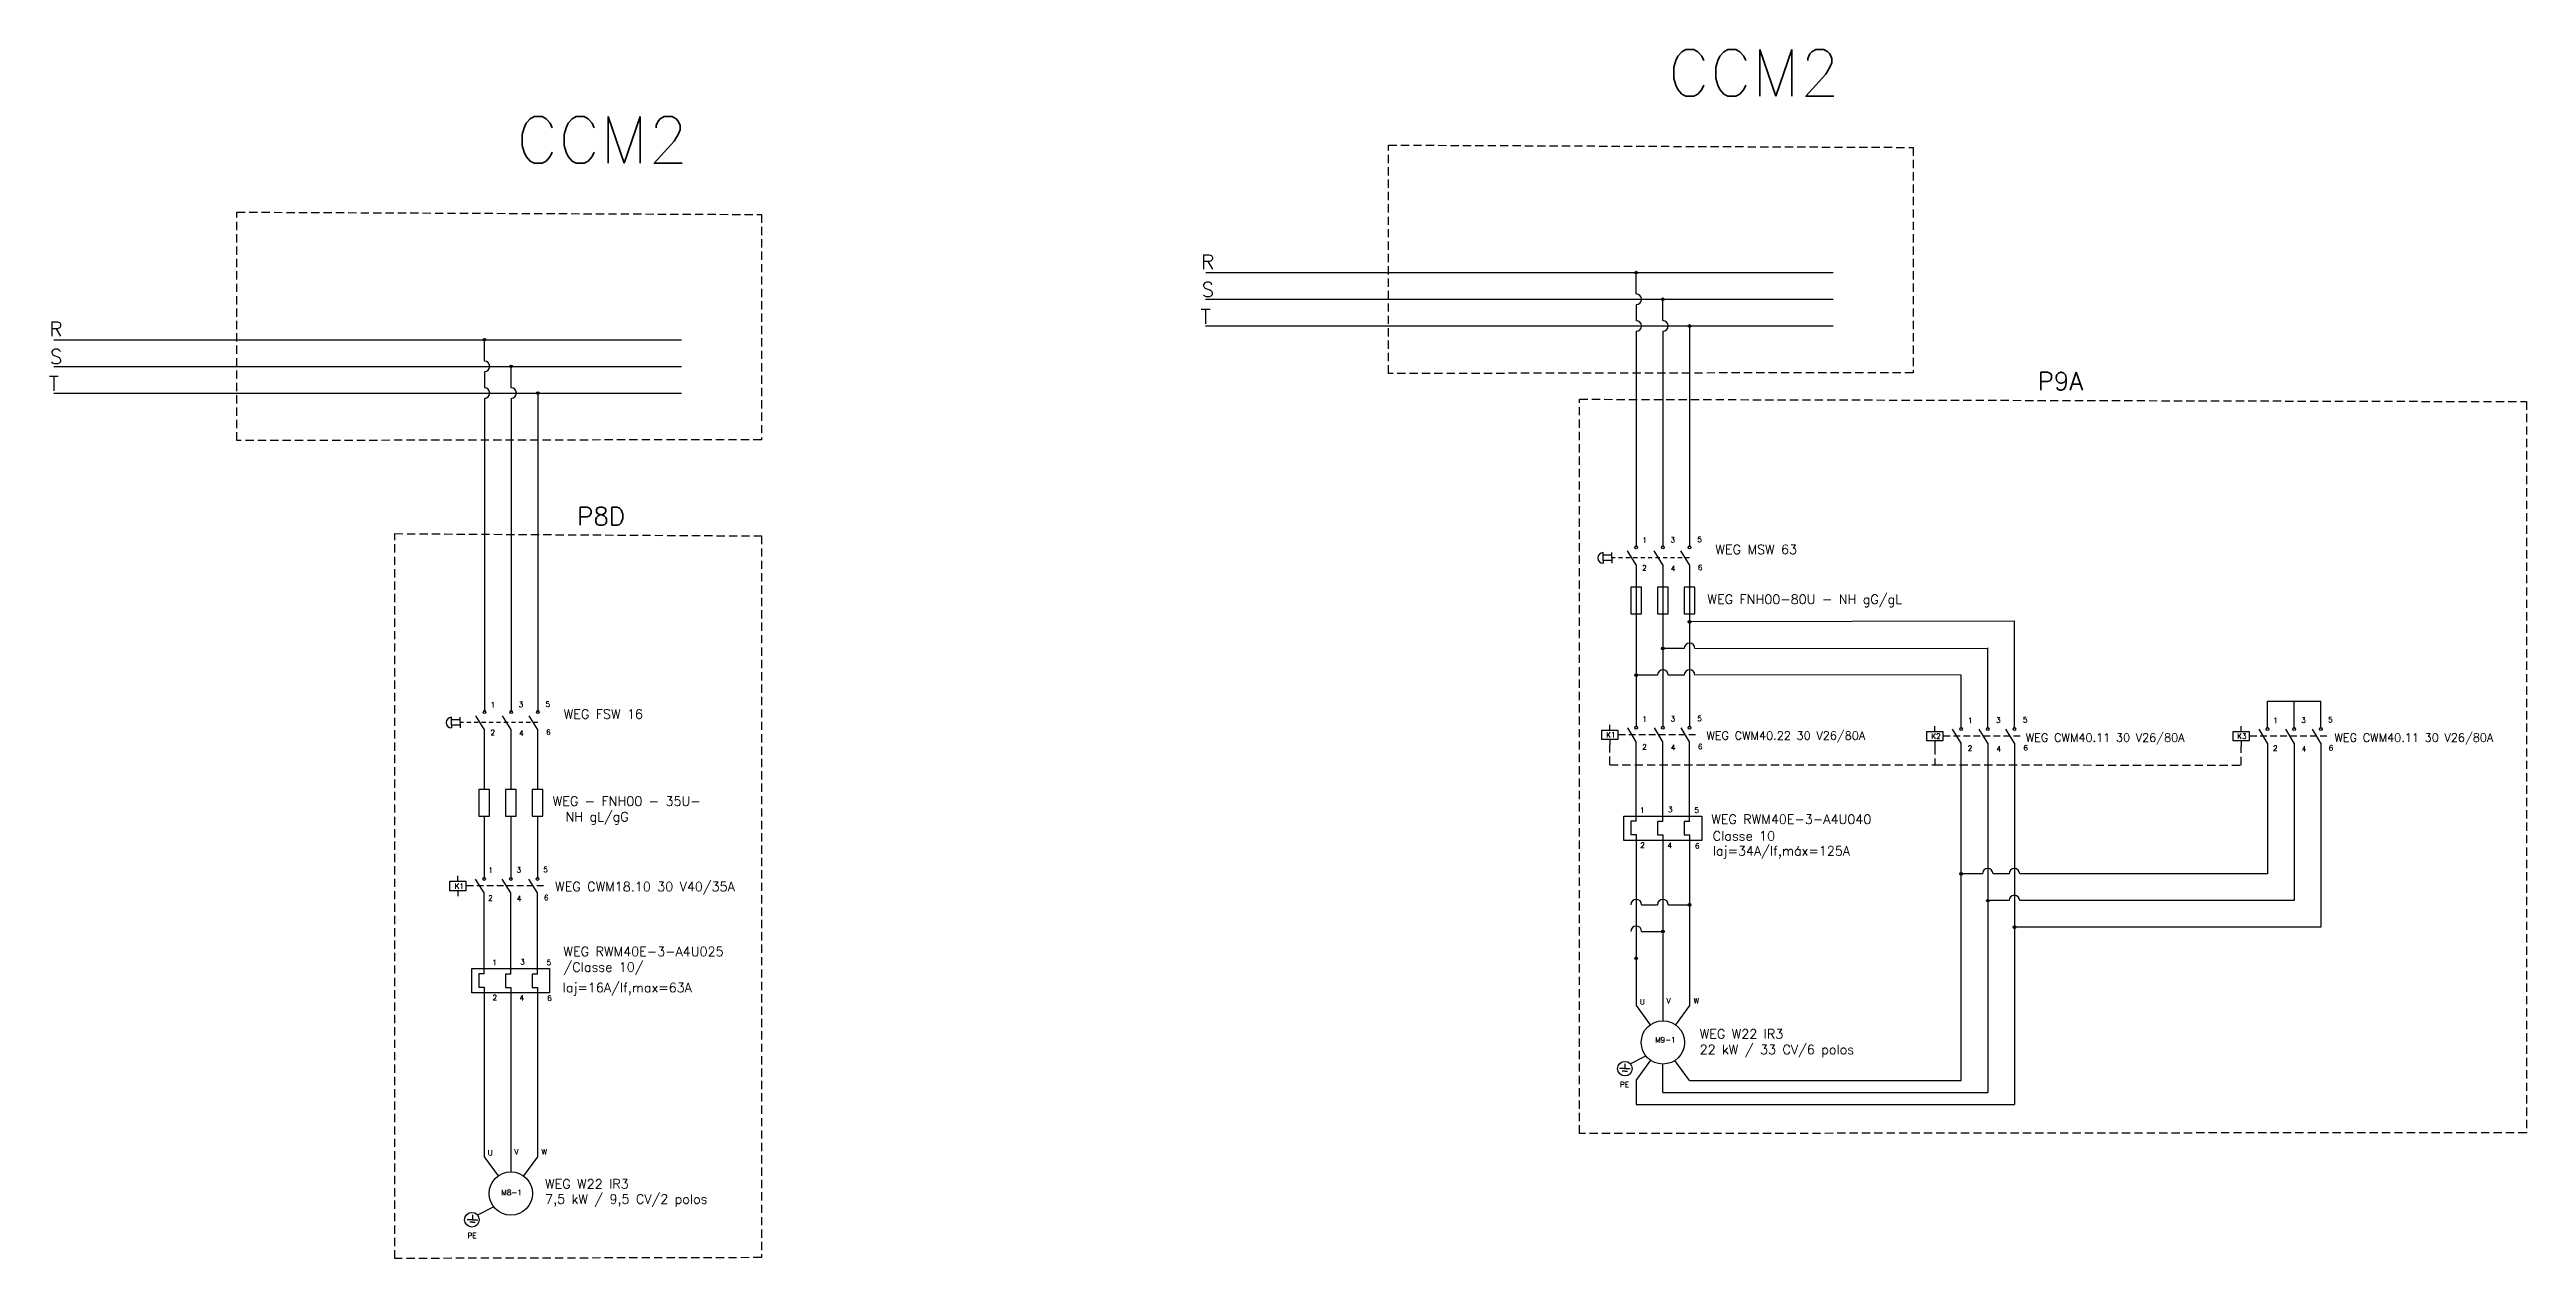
# Model space of a CAD drawing. Extents: x -543 to 641, y -146 to 322.
# Drawn here: x -185.2 to -110.2, y 113.7 to 150.3 of the extents above; entities that cross this region are included whole.
import ezdxf

# ---------------------------------------------------------------- set-up
doc = ezdxf.new("R2010")
doc.units = 0
doc.header["$MEASUREMENT"] = 0
doc.linetypes.add('DASHED2', pattern=[0.375, 0.25, -0.125])
doc.linetypes.add('HIDDEN', pattern=[0.375, 0.25, -0.125])
for name, color, linetype in [('_COTAS', 4, 'Continuous'), ('ELET_TRIFILAR_TEXTO', 4, 'Continuous'), ('Eletrocalha', 7, 'Continuous'), ('INTERTRAVAMENTO', 6, 'HIDDEN')]:
    doc.layers.add(name, color=color, linetype=linetype)
doc.layers.add('ELET_TRIFILAR_DESENHO', color=5, linetype='Continuous', plot=False)
doc.styles.add('ROMANS', font='romans')

# ---------------------------------------------------------------- blocks, each defined once
blk = doc.blocks.new('Fusíveis')
at = {"layer": 'ELET_TRIFILAR_DESENHO', "linetype": 'Continuous'}
for p, q in [((143.684, 121.383), (143.484, 121.383)), ((143.484, 121.383), (143.484, 120.383)), ((143.884, 121.383), (143.684, 121.383)), ((143.884, 120.383), (143.884, 121.383)), ((144.684, 121.383), (144.484, 121.383)), ((144.484, 121.383), (144.484, 120.383)), ((144.884, 121.383), (144.684, 121.383)), ((144.884, 120.383), (144.884, 121.383)), ((145.684, 121.383), (145.484, 121.383)), ((145.484, 121.383), (145.484, 120.383)), ((145.884, 121.383), (145.684, 121.383)), ((145.884, 120.383), (145.884, 121.383)), ((143.484, 120.383), (143.884, 120.383)), ((144.484, 120.383), (144.884, 120.383)), ((145.484, 120.383), (145.884, 120.383))]:
    blk.add_line(p, q, dxfattribs=at)
blk = doc.blocks.new('Contator')
at = {"layer": 'ELET_TRIFILAR_DESENHO', "linetype": 'Continuous'}
for p, q in [((150.054, 111.998), (150.054, 112.198)), ((150.054, 111.646), (150.054, 111.446)), ((151.04, 111.562), (150.721, 112.083)), ((150.99, 112.133), (151.091, 112.133)), ((152.04, 111.562), (151.721, 112.083)), ((151.99, 112.133), (152.091, 112.133)), ((153.04, 111.562), (152.721, 112.083)), ((152.99, 112.133), (153.091, 112.133))]:
    blk.add_line(p, q, dxfattribs=at)
at = {"layer": 'ELET_TRIFILAR_DESENHO', "linetype": 'DASHED2'}
blk.add_line((153.26, 111.822), (150.354, 111.822), dxfattribs=at)
at = {"layer": 'ELET_TRIFILAR_DESENHO', "linetype": 'Continuous'}
blk.add_lwpolyline([(149.754, 111.998), (150.354, 111.998), (150.354, 111.646), (149.754, 111.646)], close=True, dxfattribs=at)
for centre in [(151.04, 112.083), (152.04, 112.083), (153.04, 112.083)]:
    blk.add_circle(centre, 0.05, dxfattribs=at)
blk = doc.blocks.new('Rele Termico')
at = {"layer": 'ELET_TRIFILAR_DESENHO', "linetype": 'Continuous'}
for p, q in [((151.04, 108.823), (150.84, 108.823)), ((150.84, 108.823), (150.84, 108.323)), ((152.04, 108.811), (151.84, 108.811)), ((151.84, 108.811), (151.84, 108.311)), ((153.04, 108.811), (152.84, 108.811)), ((152.84, 108.811), (152.84, 108.311)), ((150.84, 108.323), (151.04, 108.323)), ((151.84, 108.311), (152.04, 108.311)), ((152.84, 108.311), (153.04, 108.311))]:
    blk.add_line(p, q, dxfattribs=at)
blk.add_lwpolyline([(150.573, 109.022), (153.495, 109.022), (153.495, 108.102), (150.573, 108.102)], close=True, dxfattribs=at)
blk = doc.blocks.new('Nome - Contatos')
at = {"layer": 'ELET_TRIFILAR_TEXTO', "linetype": 'Continuous', "char_height": 0.2, "attachment_point": 1, "style": 'ROMANS'}
for s, insert in [('1', (142.46, 124.177)), ('3', (143.513, 124.19)), ('5', (144.518, 124.204)), ('2', (142.451, 123.136)), ('4', (143.528, 123.114)), ('6', (144.54, 123.15))]:
    blk.add_mtext_dynamic_manual_height_columns(s, width=0.31166, gutter_width=1.901, heights=[0.262], dxfattribs=dict(at, insert=insert))
blk = doc.blocks.new('Nome - Termico')
at = {"layer": 'ELET_TRIFILAR_TEXTO', "linetype": 'Continuous', "char_height": 0.2, "attachment_point": 1, "style": 'ROMANS'}
for s, insert in [('1', (149.774, 110.74)), ('3', (150.822, 110.762)), ('5', (151.809, 110.74)), ('2', (149.782, 109.425)), ('4', (150.799, 109.41)), ('6', (151.832, 109.402))]:
    blk.add_mtext_dynamic_manual_height_columns(s, width=0.31166, gutter_width=1.901, heights=[0.262], dxfattribs=dict(at, insert=insert))

msp = doc.modelspace()

# ---------------------------------------------------------------- hatches: boundary and pattern name
at = {"layer": 'ELET_TRIFILAR_DESENHO', "linetype": 'Continuous'}
h = msp.add_hatch(color=256, dxfattribs=at)
h.dxf.hatch_style = 1
h.paths.add_polyline_path([(-137.143, 143.526, 1), (-137.224, 143.526, 1)])
h = msp.add_hatch(color=256, dxfattribs=at)
h.dxf.hatch_style = 1
h.paths.add_polyline_path([(-136.335, 142.718, 1), (-136.416, 142.718, 1)])
h = msp.add_hatch(color=256, dxfattribs=at)
h.dxf.hatch_style = 1
h.paths.add_polyline_path([(-135.608, 141.91), (-135.527, 141.91, 1)])
h.paths.add_polyline_path([(-135.568, 141.91), (-135.568, 141.87, 0.414214), (-135.527, 141.91)])
h.paths.add_polyline_path([(-135.568, 141.87), (-135.568, 141.91), (-135.608, 141.91, 0.414214)])
h = msp.add_hatch(color=256, dxfattribs=at)
h.dxf.hatch_style = 1
h.paths.add_polyline_path([(-172.022, 141.495, 1), (-172.103, 141.495, 1)])
h = msp.add_hatch(color=256, dxfattribs=at)
h.dxf.hatch_style = 1
h.paths.add_polyline_path([(-171.214, 140.687, 1), (-171.295, 140.687, 1)])
h = msp.add_hatch(color=256, dxfattribs=at)
h.dxf.hatch_style = 1
h.paths.add_polyline_path([(-170.487, 139.879), (-170.407, 139.879, 1)])
h.paths.add_polyline_path([(-170.447, 139.879), (-170.447, 139.839, 0.414214), (-170.407, 139.879)])
h.paths.add_polyline_path([(-170.447, 139.839), (-170.447, 139.879), (-170.487, 139.879, 0.414214)])
h = msp.add_hatch(color=256, dxfattribs=at)
h.dxf.hatch_style = 1
h.paths.add_polyline_path([(-135.524, 132.949, 1), (-135.605, 132.949, 1)])
h = msp.add_hatch(color=256, dxfattribs=at)
h.dxf.hatch_style = 1
h.paths.add_polyline_path([(-136.332, 132.141, 1), (-136.413, 132.141, 1)])
h = msp.add_hatch(color=256, dxfattribs=at)
h.dxf.hatch_style = 1
h.paths.add_polyline_path([(-137.14, 131.333, 1), (-137.221, 131.333, 1)])
h = msp.add_hatch(color=256, dxfattribs=at)
h.dxf.hatch_style = 1
h.paths.add_polyline_path([(-127.304, 125.319, 1), (-127.385, 125.319, 1)])
h = msp.add_hatch(color=256, dxfattribs=at)
h.dxf.hatch_style = 1
h.paths.add_polyline_path([(-126.496, 124.508, 1), (-126.577, 124.508, 1)])
h = msp.add_hatch(color=256, dxfattribs=at)
h.dxf.hatch_style = 1
h.paths.add_polyline_path([(-135.605, 124.384, -1), (-135.524, 124.384, -1)])
h = msp.add_hatch(color=256, dxfattribs=at)
h.dxf.hatch_style = 1
h.paths.add_polyline_path([(-136.332, 123.576, 1), (-136.413, 123.576, 1)])
h = msp.add_hatch(color=256, dxfattribs=at)
h.dxf.hatch_style = 1
h.paths.add_polyline_path([(-125.688, 123.707, 1), (-125.769, 123.707, 1)])
h = msp.add_hatch(color=256, dxfattribs=at)
h.dxf.hatch_style = 1
h.paths.add_polyline_path([(-137.14, 122.762, 1), (-137.221, 122.762, 1)])

# ---------------------------------------------------------------- linework, layer by layer
for p, q in [((-150.219, 143.526), (-142.843, 143.526)), ((-142.843, 143.526), (-131.213, 143.526)), ((-137.183, 142.88), (-137.183, 143.526)), ((-150.225, 142.718), (-142.843, 142.718)), ((-142.843, 142.718), (-131.213, 142.718)), ((-137.183, 142.556), (-137.183, 142.072)), ((-136.375, 142.072), (-136.375, 142.718)), ((-150.225, 141.91), (-142.843, 141.91)), ((-142.843, 141.91), (-131.213, 141.91)), ((-135.568, 141.91), (-135.568, 139.263)), ((-185.098, 141.495), (-177.159, 141.495)), ((-177.159, 141.495), (-166.093, 141.495)), ((-172.063, 140.849), (-172.063, 141.495)), ((-137.183, 141.748), (-137.183, 139.263)), ((-136.375, 141.748), (-136.375, 139.241)), ((-185.105, 140.687), (-177.159, 140.687)), ((-177.159, 140.687), (-166.093, 140.687)), ((-172.063, 140.526), (-172.063, 140.041)), ((-171.255, 140.041), (-171.255, 140.687)), ((-185.105, 139.879), (-177.159, 139.879)), ((-177.159, 139.879), (-166.093, 139.879)), ((-172.063, 139.718), (-172.063, 134.747)), ((-171.255, 139.718), (-171.255, 134.747)), ((-170.447, 139.879), (-170.447, 134.747)), ((-137.183, 139.263), (-137.183, 135.24)), ((-136.375, 139.241), (-136.375, 135.24)), ((-135.568, 139.263), (-135.568, 135.24)), ((-137.183, 134.676), (-137.441, 135.096)), ((-137.224, 135.24), (-137.142, 135.24)), ((-136.375, 134.676), (-136.633, 135.096)), ((-136.416, 135.24), (-136.335, 135.24)), ((-135.568, 134.676), (-135.825, 135.096)), ((-135.608, 135.24), (-135.527, 135.24)), ((-172.063, 134.747), (-172.063, 130.254)), ((-171.255, 134.747), (-171.255, 130.254)), ((-170.447, 134.747), (-170.447, 130.254)), ((-137.183, 134.676), (-137.18, 129.778)), ((-136.375, 134.676), (-136.372, 129.778)), ((-135.568, 134.676), (-135.564, 129.778)), ((-172.069, 129.7), (-172.32, 130.109)), ((-172.103, 130.252), (-172.021, 130.252)), ((-171.262, 129.7), (-171.512, 130.109)), ((-171.295, 130.252), (-171.213, 130.252)), ((-170.454, 129.7), (-170.704, 130.109)), ((-170.487, 130.252), (-170.406, 130.252)), ((-172.069, 129.7), (-172.07, 127.872)), ((-171.262, 129.7), (-171.262, 127.872)), ((-170.454, 129.7), (-170.454, 127.872)), ((-136.372, 126.905), (-136.372, 129.317)), ((-135.564, 126.905), (-135.564, 129.317)), ((-172.07, 127.064), (-172.07, 125.203)), ((-171.262, 127.064), (-171.262, 125.203)), ((-170.454, 127.064), (-170.454, 125.203)), ((-137.18, 126.506), (-137.18, 122.271)), ((-136.372, 126.496), (-136.372, 121.814)), ((-135.564, 126.496), (-135.564, 122.271)), ((-171.262, 122.286), (-171.262, 124.742)), ((-170.454, 122.286), (-170.454, 124.742)), ((-137.18, 122.271), (-137.18, 121.328)), ((-135.564, 122.271), (-135.564, 121.328)), ((-172.07, 121.891), (-172.07, 117.696)), ((-171.262, 121.882), (-171.262, 117.239)), ((-170.454, 121.882), (-170.454, 117.696)), ((-136.372, 121.814), (-136.372, 120.87)), ((-137.18, 121.328), (-136.758, 120.745)), ((-135.564, 121.328), (-135.987, 120.745)), ((-137.524, 119.42), (-137.687, 119.42)), ((-137.524, 119.344), (-137.606, 119.344)), ((-137.524, 119.564), (-137.524, 119.42)), ((-137.524, 119.42), (-137.362, 119.42)), ((-137.524, 119.344), (-137.443, 119.344)), ((-137.362, 119.571), (-136.89, 119.812)), ((-137.18, 119.062), (-136.742, 119.673)), ((-136.372, 118.698), (-136.371, 119.559)), ((-135.564, 119.062), (-136.007, 119.67)), ((-172.07, 117.696), (-172.07, 116.753)), ((-171.262, 117.239), (-171.262, 116.296)), ((-170.454, 117.696), (-170.454, 116.753)), ((-172.07, 116.753), (-171.648, 116.171)), ((-170.454, 116.753), (-170.877, 116.171)), ((-172.426, 114.845), (-172.588, 114.845)), ((-172.426, 114.769), (-172.507, 114.769)), ((-172.426, 114.989), (-172.426, 114.845)), ((-172.426, 114.845), (-172.263, 114.845)), ((-172.426, 114.769), (-172.344, 114.769)), ((-172.263, 114.996), (-171.791, 115.237))]:
    msp.add_line(p, q, dxfattribs=at)
at = {"layer": 'ELET_TRIFILAR_DESENHO', "color": 254, "linetype": 'Continuous', "true_color": 0xcecce6}
for p, q in [((-138.181, 134.967), (-138.181, 135.048)), ((-137.915, 134.886), (-137.915, 135.048)), ((-137.915, 134.967), (-138.181, 134.967)), ((-138.181, 134.805), (-138.181, 134.967)), ((-137.915, 134.805), (-138.181, 134.805)), ((-138.181, 134.805), (-138.181, 134.724)), ((-137.915, 134.886), (-137.915, 134.724))]:
    msp.add_line(p, q, dxfattribs=at)
at = {"layer": 'ELET_TRIFILAR_DESENHO', "color": 254, "linetype": 'DASHED2', "ltscale": 0.5, "true_color": 0xcecce6}
msp.add_line((-135.568, 134.886), (-137.915, 134.886), dxfattribs=at)
at = {"layer": 'ELET_TRIFILAR_DESENHO', "color": 254, "linetype": 'Continuous', "true_color": 0xddb3d4}
for p, q in [((-173.06, 129.979), (-173.06, 130.06)), ((-172.794, 129.979), (-173.06, 129.979)), ((-173.06, 129.818), (-173.06, 129.979)), ((-172.794, 129.818), (-173.06, 129.818)), ((-173.06, 129.818), (-173.06, 129.737)), ((-172.794, 129.899), (-172.794, 130.06)), ((-172.794, 129.899), (-172.794, 129.737))]:
    msp.add_line(p, q, dxfattribs=at)
at = {"layer": 'ELET_TRIFILAR_DESENHO', "color": 254, "linetype": 'DASHED2', "ltscale": 0.5, "true_color": 0xddb3d4}
msp.add_line((-170.446, 129.899), (-172.794, 129.899), dxfattribs=at)
at = {"layer": 'ELET_TRIFILAR_DESENHO', "linetype": 'HIDDEN'}
for points in [[(-144.679, 147.388), (-128.795, 147.317), (-128.795, 140.496), (-144.679, 140.47)], [(-179.558, 145.357), (-163.674, 145.286), (-163.674, 138.465), (-179.558, 138.44)], [(-138.899, 139.691), (-110.22, 139.62), (-110.22, 117.481), (-138.899, 117.455)], [(-174.779, 135.621), (-163.674, 135.551), (-163.674, 113.698), (-174.779, 113.673)]]:
    msp.add_lwpolyline(points, close=True, dxfattribs=at)
at = {"layer": 'ELET_TRIFILAR_DESENHO', "linetype": 'Continuous'}
for points in [[(-125.728, 132.97), (-135.564, 132.949)], [(-125.728, 129.738), (-125.728, 132.97)], [(-135.726, 132.141), (-136.372, 132.141)], [(-126.536, 132.131), (-135.403, 132.141)], [(-126.536, 129.738), (-126.536, 132.162)], [(-136.534, 131.333), (-137.18, 131.333)], [(-135.726, 131.333), (-136.211, 131.333)], [(-127.344, 129.717), (-127.344, 131.333), (-135.403, 131.342)], [(-118.06, 129.738), (-118.06, 130.546), (-116.444, 130.546)], [(-117.252, 129.738), (-117.252, 130.546)], [(-116.444, 129.738), (-116.444, 130.546)], [(-137.18, 126.91), (-137.18, 129.317)], [(-135.564, 119.062), (-127.344, 119.062), (-127.344, 129.277)], [(-126.536, 129.277), (-126.536, 118.698)], [(-125.728, 129.277), (-125.728, 118.335)], [(-118.06, 129.277), (-118.06, 125.319)], [(-117.252, 129.277), (-117.252, 124.508)], [(-116.444, 129.277), (-116.444, 123.707)], [(-126.698, 125.319), (-127.344, 125.319)], [(-125.89, 125.319), (-126.375, 125.319)], [(-118.06, 125.319), (-125.567, 125.319)], [(-172.07, 122.295), (-172.07, 124.742)], [(-137.019, 124.384), (-136.534, 124.384)], [(-136.211, 124.384), (-135.564, 124.384)], [(-125.89, 124.508), (-126.536, 124.508)], [(-117.252, 124.517), (-125.567, 124.508)], [(-137.019, 123.576), (-136.372, 123.576)], [(-116.444, 123.707), (-125.728, 123.707)], [(-137.18, 119.062), (-137.18, 118.335), (-125.728, 118.336)], [(-136.372, 118.698), (-126.536, 118.698)]]:
    msp.add_lwpolyline(points, dxfattribs=at)
for centre, radius in [((-137.183, 143.526), 0.0404), ((-136.375, 142.718), 0.0404), ((-135.568, 141.91), 0.0404), ((-172.063, 141.495), 0.0404), ((-171.255, 140.687), 0.0404), ((-170.447, 139.879), 0.0404), ((-137.183, 135.199), 0.0404), ((-136.375, 135.199), 0.0404), ((-135.568, 135.199), 0.0404), ((-135.564, 132.949), 0.0404), ((-136.372, 132.141), 0.0404), ((-137.18, 131.333), 0.0404), ((-172.062, 130.212), 0.0404), ((-171.254, 130.212), 0.0404), ((-170.446, 130.212), 0.0404), ((-127.344, 125.319), 0.0404), ((-126.536, 124.508), 0.0404), ((-135.564, 124.384), 0.0404), ((-136.372, 123.576), 0.0404), ((-125.728, 123.707), 0.0404), ((-137.18, 122.762), 0.0404), ((-136.372, 120.215), 0.656), ((-137.524, 119.42), 0.222), ((-171.262, 115.64), 0.656), ((-172.441, 114.845), 0.222)]:
    msp.add_circle(centre, radius, dxfattribs=at)
for centre, start, end in [((-137.183, 142.718), 270, 90), ((-137.183, 141.91), 270, 90), ((-136.375, 141.91), 270, 90), ((-172.063, 140.687), 270, 90), ((-172.063, 139.879), 270, 90), ((-171.255, 139.879), 270, 90), ((-135.564, 132.141), 0, 180), ((-136.372, 131.333), 0, 180), ((-135.564, 131.333), 0, 180), ((-126.536, 125.319), 0, 180), ((-125.728, 125.319), 0, 180), ((-137.18, 124.384), 0, 180), ((-136.372, 124.384), 0, 180), ((-125.728, 124.508), 0, 180), ((-137.18, 123.576), 0, 180)]:
    msp.add_arc(centre, 0.162, start, end, dxfattribs=at)
at = {"layer": 'ELET_TRIFILAR_DESENHO', "color": 254, "linetype": 'Continuous', "true_color": 0xcecce6}
msp.add_arc((-138.181, 134.886), 0.162, 90, 270, dxfattribs=at)
at = {"layer": 'ELET_TRIFILAR_DESENHO', "color": 254, "linetype": 'Continuous', "true_color": 0xddb3d4}
msp.add_arc((-173.06, 129.899), 0.162, 90, 270, dxfattribs=at)
at = {"layer": 'Eletrocalha', "color": 6, "linetype": 'DASHED2'}
for points in [[(-128.141, 129.184), (-128.141, 128.618), (-118.859, 128.613), (-118.856, 129.184)], [(-137.977, 128.62), (-137.977, 128.62), (-128.141, 128.618), (-128.141, 128.618)]]:
    msp.add_lwpolyline(points, dxfattribs=at)
at = {"layer": 'INTERTRAVAMENTO', "linetype": 'DASHED2'}
msp.add_line((-137.977, 128.62), (-137.977, 129.223), dxfattribs=at)

# ---------------------------------------------------------------- block references
at = {"layer": '_COTAS', "linetype": 'Continuous', "xscale": 0.8079180569963671, "yscale": 0.8079180569963671, "zscale": 0.8079180569963671}
for name, p in [('Nome - Contatos', (-252.091, 35.18)), ('Nome - Contatos', (-286.97, 30.193)), ('Nome - Contatos', (-252.088, 29.759)), ('Nome - Contatos', (-242.231, 29.719)), ('Nome - Contatos', (-232.986, 29.719)), ('Nome - Termico', (-258.069, 37.861)), ('Nome - Contatos', (-287.036, 25.184)), ('Nome - Termico', (-292.83, 33.247))]:
    msp.add_blockref(name, p, dxfattribs=at)
at = {"layer": 'ELET_TRIFILAR_DESENHO', "linetype": 'Continuous', "xscale": 0.8079180569963671, "yscale": 0.8079180569963671, "zscale": 0.8079180569963671}
for name, p in [('Fusíveis', (-253.265, 35.937)), ('Contator', (-259.208, 39.184)), ('Contator', (-249.372, 39.145)), ('Contator', (-240.088, 39.145)), ('Fusíveis', (-288.155, 29.805)), ('Rele Termico', (-259.208, 38.99)), ('Contator', (-294.098, 34.609)), ('Rele Termico', (-294.098, 34.376))]:
    msp.add_blockref(name, p, dxfattribs=at)

# ---------------------------------------------------------------- texts
at = {"layer": 'ELET_TRIFILAR_TEXTO', "style": 'ROMANS'}
for s, height, p in [('CCM2', 1.4139, (-136.221, 148.867)), ('CCM2', 1.4139, (-171.1, 146.836)), ('P9A', 0.5457, (-125.025, 139.966)), ('P8D', 0.5457, (-169.253, 135.875)), ('WEG MSW 63      ', 0.28277, (-134.782, 135.004)), ('WEG FNH00-80U - NH gG/gL  ', 0.28277, (-135.022, 133.491)), ('WEG FSW 16', 0.2828, (-169.66, 130.016)), ('WEG CWM40.22 30 V26/80A', 0.25, (-135.057, 129.381)), ('WEG CWM40.11 30 V26/80A', 0.25, (-125.385, 129.32)), ('WEG CWM40.11 30 V26/80A', 0.25, (-116.036, 129.32)), ('WEG RWM40E-3-A4U040    ', 0.28277, (-134.909, 126.829)), ('Iaj=34A/If,máx=125A ', 0.28277, (-134.862, 125.875)), ('WEG CWM18.10 30 V40/35A', 0.28277, (-169.919, 124.791)), ('Iaj=16A/If,max=63A ', 0.28277, (-169.692, 121.734)), ('WEG W22 IR3', 0.28277, (-135.259, 120.331)), ('22 kW / 33 CV/6 polos', 0.28277, (-135.26, 119.86)), ('WEG W22 IR3', 0.28277, (-170.225, 115.789)), ('7,5 kW / 9,5 CV/2 polos', 0.28277, (-170.225, 115.33))]:
    msp.add_text(s, height=height, dxfattribs=at).set_placement(p)
at = {"layer": 'ELET_TRIFILAR_TEXTO', "linetype": 'Continuous', "attachment_point": 1, "style": 'ROMANS'}
for s, width, heights, insert, char_height in [('R', 0.45782, [0.385], (-150.357, 144.068), 0.441), ('S', 0.45782, [0.385], (-150.343, 143.234), 0.441), ('R', 0.45782, [0.385], (-185.236, 142.038), 0.441), ('T', 0.45782, [0.385], (-150.371, 142.417), 0.441), ('S', 0.45782, [0.385], (-185.222, 141.203), 0.441), ('T', 0.45782, [0.385], (-185.251, 140.386), 0.441), ('K1', 0.45782, [0.385], (-138.089, 129.608), 0.1616), ('K2', 0.45782, [0.385], (-128.245, 129.567), 0.1616), ('K3', 0.45782, [0.385], (-118.98, 129.567), 0.1616), ('K1', 0.45782, [0.385], (-172.966, 125.031), 0.1616), ('U', 0.45782, [0.385], (-137.071, 121.525), 0.162), ('V', 0.45782, [0.385], (-136.264, 121.559), 0.162), ('W', 0.45782, [0.385], (-135.444, 121.559), 0.162), ('M9-1', 0.51858, [0.563], (-136.608, 120.372), 0.1616), ('PE', 0.45782, [0.385], (-137.673, 119.021), 0.1616), ('U', 0.45782, [0.385], (-171.961, 116.95), 0.162), ('V', 0.45782, [0.385], (-171.154, 116.984), 0.162), ('W', 0.45782, [0.385], (-170.334, 116.984), 0.162), ('M8-1', 1.32962, [0.563], (-171.549, 115.754), 0.1616), ('PE', 0.45782, [0.385], (-172.574, 114.446), 0.1616)]:
    msp.add_mtext_dynamic_manual_height_columns(s, width=width, gutter_width=2.793, heights=heights, dxfattribs=dict(at, insert=insert, char_height=char_height))
at = {"layer": 'ELET_TRIFILAR_TEXTO', "insert": (-169.995, 127.661), "char_height": 0.28277, "width": 8.55262, "attachment_point": 1, "style": 'ROMANS'}
msp.add_mtext('WEG - FNH00 - 35U-  \\P  NH gL/gG ', dxfattribs=at)
at = {"layer": 'ELET_TRIFILAR_TEXTO', "linetype": 'Continuous', "char_height": 0.28277, "attachment_point": 1, "style": 'ROMANS'}
for s, insert, width in [('Classe 10     ', (-134.865, 126.609), 5.65415), ('WEG RWM40E-3-A4U025^J/Classe 10/     ', (-169.666, 123.111), 5.67882)]:
    msp.add_mtext(s, dxfattribs=dict(at, insert=insert, width=width))

doc.saveas('drawing.dxf')
